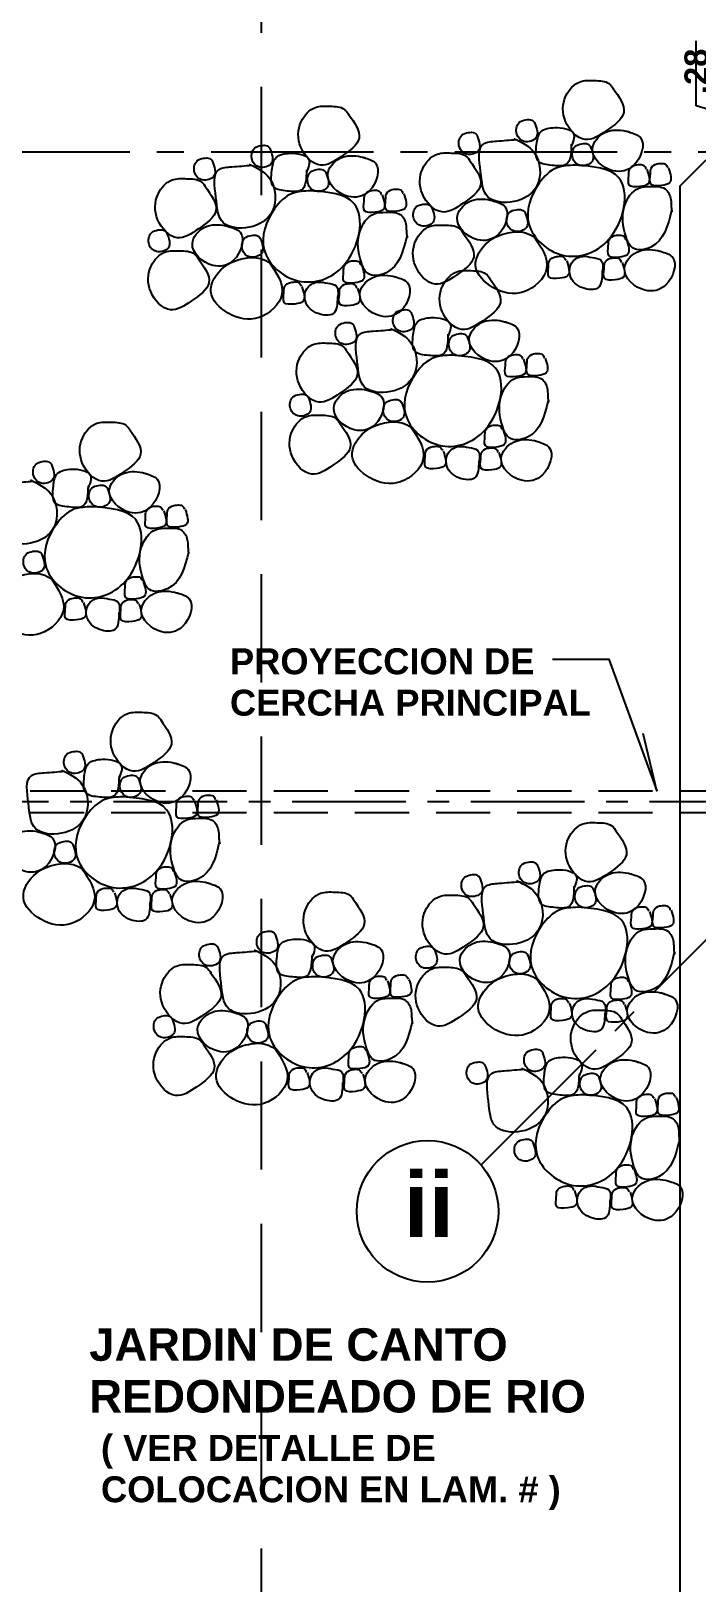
# Model space of a CAD drawing. Extents: x 504.5 to 598.6, y 648.3 to 688.4.
# Drawn here: x 512.47 to 515.55, y 667.48 to 674.64 of the extents above; entities that cross this region are included whole.
import ezdxf

# ---------------------------------------------------------------- set-up
doc = ezdxf.new("R2010")
doc.units = 0
doc.header["$MEASUREMENT"] = 0
doc.linetypes.add('CENTER2', pattern=[1.125, 0.75, -0.125, 0.125, -0.125])
doc.linetypes.add('HIDDEN', pattern=[0.375, 0.25, -0.125])
doc.layers.get('0').update_dxf_attribs({"linetype": 'CONTINUOUS'})
doc.layers.get('DEFPOINTS').update_dxf_attribs({"linetype": 'CONTINUOUS'})
for name, color, linetype in [('1', 6, 'CONTINUOUS'), ('2', 1, 'CONTINUOUS'), ('4', 3, 'CONTINUOUS'), ('EJES', 6, 'CENTER2'), ('PROYECCIONES', 6, 'HIDDEN'), ('texturas', 6, 'CONTINUOUS')]:
    doc.layers.add(name, color=color, linetype=linetype)
doc.styles.add('ALR4', font='sanssb__.ttf')
doc.dimstyles.new('1-50', dxfattribs={"dimscale": 0.6, "dimtxt": 0.18, "dimasz": 0.18, "dimexe": 0.18, "dimexo": 0.0625, "dimgap": 0.09, "dimtad": 1, "dimzin": 4, "dimdsep": 46, "dimtxsty": 'Standard', "dimblk1": 'ARCHTICK', "dimblk2": 'ARCHTICK', "dimsah": 1, "dimcen": 0.09, "dimdle": 0.18, "dimclrd": 6, "dimclre": 6, "dimclrt": 1, "dimadec": 0, "dimazin": 0, "dimtfac": 1, "dimtofl": 0, "dimtmove": 0, "dimatfit": 3, "dimldrblk": 'ARCHTICK', "dimfxl": 1, "dimtolj": 1, "dimtzin": 4, "dimarcsym": 0})

# ---------------------------------------------------------------- blocks, each defined once
blk = doc.blocks.new('_ARCHTICK')
at = {"color": 0, "linetype": 'ByBlock', "const_width": 0.15}
blk.add_lwpolyline([(-0.5, -0.5), (0.5, 0.5)], dxfattribs=at)
blk = doc.blocks.new('*D202')
at = {"color": 6, "linetype": 'ByBlock', "transparency": 16777216}
for p, q in [((515.5431, 674.298), (515.5431, 674.598)), ((516.6347, 674.3644), (515.6798, 674.3644)), ((515.7878, 673.9769), (515.7878, 674.3644)), ((515.7878, 674.2246), (515.5431, 674.298))]:
    blk.add_line(p, q, dxfattribs=at)
at = {"layer": 'DEFPOINTS', "color": 0, "linetype": 'ByBlock', "transparency": 16777216}
for p in [(515.7878, 674.3644), (516.6722, 674.3644), (516.7472, 674.0849)]:
    blk.add_point(p, dxfattribs=at)
at = {"color": 6, "linetype": 'ByBlock', "transparency": 16777216, "xscale": 0.108, "yscale": 0.108, "zscale": 0.108}
for p, rotation in [((515.7878, 674.3644), 90), ((515.7878, 674.0849), 270)]:
    blk.add_blockref('_ARCHTICK', p, dxfattribs=dict(at, rotation=rotation))
at = {"color": 1, "linetype": 'ByBlock', "transparency": 16777216, "insert": (515.5431, 674.352), "char_height": 0.108, "attachment_point": 4, "rotation": 90, "style": 'ALR4'}
blk.add_mtext('\\A1;.28', dxfattribs=at)

msp = doc.modelspace()

# ---------------------------------------------------------------- linework, layer by layer
at = {"layer": '1'}
for points in [[(514.7004, 674.1474), (514.7948, 674.0815), (514.8073, 673.9284), (514.7004, 673.8554), (514.5811, 673.8768), (514.5472, 673.9943), (514.5615, 674.1225), (514.6203, 674.1349), (514.7111, 674.1421)], [(514.0069, 674.059), (514.0622, 674.0323), (514.0319, 673.9042), (513.9357, 673.8792), (513.8413, 673.9807), (513.8983, 674.0555), (513.9945, 674.0626), (514.0159, 674.0573)], [(514.4973, 674.0441), (514.5472, 673.932), (514.467, 673.8483), (514.3691, 673.8074), (514.2782, 673.891), (514.28, 674.0085), (514.3459, 674.0744), (514.4118, 674.0797), (514.4795, 674.0655), (514.5009, 674.0406)], [(513.7613, 673.9052), (513.9631, 673.8458), (513.9156, 673.5612), (513.702, 673.49), (513.5477, 673.6323), (513.5952, 673.8221), (513.6783, 673.8933), (513.7613, 673.9052)], [(514.0925, 673.8864), (514.0978, 673.8187), (514.0604, 673.8062), (514.0105, 673.8134), (514.0087, 673.8579), (514.0123, 673.8864), (514.039, 673.9059), (514.0533, 673.9077), (514.0782, 673.9042), (514.0889, 673.8881)], [(514.1922, 673.8917), (514.1976, 673.824), (514.1602, 673.8116), (514.1103, 673.8187), (514.1085, 673.8632), (514.1121, 673.8917), (514.1388, 673.9113), (514.153, 673.9131), (514.178, 673.9095), (514.1887, 673.8935)], [(514.6042, 673.859), (514.6594, 673.8323), (514.6292, 673.7041), (514.533, 673.6792), (514.4385, 673.7807), (514.4956, 673.8554), (514.5918, 673.8626), (514.6131, 673.8572)], [(514.2065, 673.6959), (514.1103, 673.5267), (514.0265, 673.5232), (513.9963, 673.5748), (513.9891, 673.7154), (514.055, 673.7991), (514.1103, 673.8062), (514.1762, 673.7956), (514.2029, 673.7457), (514.2047, 673.7119), (514.2083, 673.6887)], [(514.321, 673.8287), (514.3281, 673.7611), (514.2729, 673.7433), (514.239, 673.7753), (514.2497, 673.8305), (514.28, 673.843), (514.3085, 673.8412), (514.3227, 673.8287)], [(514.7521, 673.8038), (514.7592, 673.7362), (514.704, 673.7183), (514.6701, 673.7504), (514.6808, 673.8056), (514.7111, 673.818), (514.7396, 673.8163), (514.7539, 673.8038)], [(514.4653, 673.7112), (514.5151, 673.5991), (514.435, 673.5154), (514.337, 673.4744), (514.2461, 673.5581), (514.2479, 673.6756), (514.3138, 673.7415), (514.3798, 673.7468), (514.4475, 673.7326), (514.4688, 673.7077)], [(514.7931, 673.6952), (514.8518, 673.5457), (514.7467, 673.4388), (514.6042, 673.4584), (514.5241, 673.5581), (514.5828, 673.6703), (514.6737, 673.7112), (514.7539, 673.7112), (514.8002, 673.6899)], [(513.998, 673.5606), (514.0034, 673.4929), (513.966, 673.4805), (513.9161, 673.4876), (513.9143, 673.5321), (513.9179, 673.5606), (513.9446, 673.5801), (513.9588, 673.5819), (513.9838, 673.5784), (513.9945, 673.5623)], [(514.1548, 673.5072), (514.21, 673.4805), (514.1798, 673.3523), (514.0836, 673.3273), (513.9891, 673.4288), (514.0461, 673.5036), (514.1423, 673.5107), (514.1637, 673.5054)], [(514.5885, 673.5011), (514.6384, 673.3889), (514.5582, 673.3052), (514.4603, 673.2643), (514.3694, 673.348), (514.3712, 673.4655), (514.4371, 673.5313), (514.503, 673.5367), (514.5707, 673.5224), (514.5921, 673.4975)], [(513.8858, 673.4164), (513.8662, 673.338), (513.7967, 673.338), (513.7379, 673.395), (513.7486, 673.4591), (513.7967, 673.484), (513.8413, 673.4787), (513.8805, 673.4662), (513.8876, 673.4164)], [(513.9784, 673.4555), (513.9838, 673.3879), (513.9464, 673.3754), (513.8965, 673.3825), (513.8947, 673.427), (513.8983, 673.4555), (513.925, 673.4751), (513.9393, 673.4769), (513.9642, 673.4733), (513.9749, 673.4573)], [(514.2269, 673.3408), (514.234, 673.2732), (514.1788, 673.2554), (514.1449, 673.2874), (514.1556, 673.3426), (514.1859, 673.3551), (514.2144, 673.3533), (514.2287, 673.3408)], [(513.9614, 673.2821), (513.9686, 673.2144), (513.9133, 673.1966), (513.8795, 673.2287), (513.8902, 673.2839), (513.9205, 673.2963), (513.949, 673.2946), (513.9632, 673.2821)], [(514.3961, 673.2429), (514.3712, 673.1486), (514.307, 673.145), (514.2447, 673.1628), (514.2358, 673.2411), (514.2554, 673.2999), (514.3195, 673.3195), (514.3712, 673.3141), (514.4068, 673.291), (514.4086, 673.2714), (514.3961, 673.234)], [(514.6598, 673.2999), (514.715, 673.2732), (514.6847, 673.145), (514.5885, 673.1201), (514.4941, 673.2216), (514.5511, 673.2963), (514.6473, 673.3035), (514.6687, 673.2981)], [(513.9276, 673.1664), (513.9775, 673.0542), (513.8973, 672.9705), (513.7993, 672.9296), (513.7085, 673.0133), (513.7103, 673.1308), (513.7762, 673.1966), (513.8421, 673.202), (513.9098, 673.1877), (513.9312, 673.1628)], [(514.1307, 673.2696), (514.2251, 673.2038), (514.2376, 673.0507), (514.1307, 672.9777), (514.0113, 672.999), (513.9775, 673.1165), (513.9917, 673.2447), (514.0505, 673.2572), (514.1414, 673.2643)], [(514.4852, 673.2305), (514.4923, 673.1628), (514.4371, 673.145), (514.4032, 673.1771), (514.4139, 673.2322), (514.4442, 673.2447), (514.4727, 673.2429), (514.487, 673.2305)], [(514.4142, 673.146), (514.616, 673.0867), (514.5685, 672.802), (514.3548, 672.7308), (514.2005, 672.8732), (514.248, 673.063), (514.3311, 673.1341), (514.4142, 673.146)], [(514.7453, 673.1272), (514.7506, 673.0596), (514.7132, 673.0471), (514.6633, 673.0542), (514.6616, 673.0987), (514.6651, 673.1272), (514.6918, 673.1468), (514.7061, 673.1486), (514.731, 673.145), (514.7417, 673.129)], [(514.8593, 672.9367), (514.7631, 672.7676), (514.6794, 672.764), (514.6491, 672.8157), (514.642, 672.9563), (514.7079, 673.04), (514.7631, 673.0471), (514.829, 673.0364), (514.8557, 672.9866), (514.8575, 672.9527), (514.8611, 672.9296)], [(512.6117, 671.23), (512.7061, 671.1641), (512.7186, 671.011), (512.6117, 670.938), (512.4924, 670.9594), (512.4585, 671.0769), (512.4728, 671.2051), (512.5316, 671.2175), (512.6224, 671.2246)], [(512.8952, 671.1063), (513.097, 671.047), (513.0495, 670.7624), (512.8359, 670.6912), (512.6816, 670.8335), (512.729, 671.0233), (512.8121, 671.0945), (512.8952, 671.1063)], [(513.3404, 670.8971), (513.2442, 670.7279), (513.1604, 670.7244), (513.1301, 670.776), (513.123, 670.9166), (513.1889, 671.0003), (513.2442, 671.0074), (513.3101, 670.9968), (513.3368, 670.9469), (513.3386, 670.9131), (513.3421, 670.8899)], [(512.5155, 670.9416), (512.5708, 670.9149), (512.5405, 670.7867), (512.4443, 670.7618), (512.3498, 670.8632), (512.4069, 670.938), (512.5031, 670.9451), (512.5244, 670.9398)], [(512.6634, 670.8864), (512.6705, 670.8187), (512.6153, 670.8009), (512.5814, 670.833), (512.5921, 670.8882), (512.6224, 670.9006), (512.6509, 670.8988), (512.6652, 670.8864)], [(512.7044, 670.7778), (512.7632, 670.6282), (512.658, 670.5214), (512.5155, 670.541), (512.4354, 670.6407), (512.4941, 670.7529), (512.585, 670.7938), (512.6652, 670.7938), (512.7115, 670.7724)], [(513.1319, 670.7618), (513.1373, 670.6941), (513.0999, 670.6816), (513.05, 670.6888), (513.0482, 670.7333), (513.0518, 670.7618), (513.0785, 670.7813), (513.0927, 670.7831), (513.1177, 670.7796), (513.1284, 670.7635)], [(514.9781, 670.6932), (514.9531, 670.5989), (514.889, 670.5953), (514.8267, 670.6131), (514.8178, 670.6914), (514.8374, 670.7502), (514.9015, 670.7698), (514.9531, 670.7644), (514.9888, 670.7413), (514.9906, 670.7217), (514.9781, 670.6843)], [(513.2887, 670.7084), (513.3439, 670.6816), (513.3136, 670.5535), (513.2174, 670.5285), (513.123, 670.63), (513.18, 670.7048), (513.2762, 670.7119), (513.2976, 670.7066)], [(514.7126, 670.7199), (514.8071, 670.6541), (514.8195, 670.5009), (514.7126, 670.428), (514.5933, 670.4493), (514.5594, 670.5668), (514.5737, 670.695), (514.6325, 670.7075), (514.7233, 670.7146)], [(512.8558, 670.6638), (512.8611, 670.5962), (512.8237, 670.5837), (512.7738, 670.5909), (512.7721, 670.6354), (512.7756, 670.6638), (512.8023, 670.6834), (512.8166, 670.6852), (512.8415, 670.6816), (512.8522, 670.6656)], [(513.0197, 670.6176), (513.0001, 670.5392), (512.9306, 670.5392), (512.8718, 670.5962), (512.8825, 670.6603), (512.9306, 670.6852), (512.9751, 670.6799), (513.0143, 670.6674), (513.0215, 670.6176)], [(513.1123, 670.6567), (513.1177, 670.5891), (513.0803, 670.5766), (513.0304, 670.5837), (513.0286, 670.6282), (513.0322, 670.6567), (513.0589, 670.6763), (513.0731, 670.6781), (513.0981, 670.6745), (513.1088, 670.6585)], [(513.9598, 670.6311), (514.0097, 670.5189), (513.9295, 670.4353), (513.8315, 670.3943), (513.7407, 670.478), (513.7424, 670.5955), (513.8084, 670.6614), (513.8743, 670.6667), (513.942, 670.6525), (513.9634, 670.6275)], [(514.5096, 670.6167), (514.5594, 670.5045), (514.4793, 670.4208), (514.3813, 670.3799), (514.2904, 670.4636), (514.2922, 670.5811), (514.3581, 670.6469), (514.4241, 670.6523), (514.4917, 670.638), (514.5131, 670.6131)], [(514.9961, 670.5963), (515.1979, 670.537), (515.1504, 670.2523), (514.9368, 670.1811), (514.7825, 670.3235), (514.83, 670.5133), (514.9131, 670.5844), (514.9961, 670.5963)], [(513.7674, 670.373), (513.7424, 670.2786), (513.6783, 670.275), (513.616, 670.2928), (513.6071, 670.3712), (513.6267, 670.4299), (513.6908, 670.4495), (513.7424, 670.4442), (513.7781, 670.421), (513.7799, 670.4014), (513.7674, 670.3641)], [(514.031, 670.4299), (514.0863, 670.4032), (514.056, 670.275), (513.9598, 670.2501), (513.8654, 670.3516), (513.9224, 670.4264), (514.0186, 670.4335), (514.04, 670.4281)], [(514.3332, 670.4013), (514.3403, 670.3336), (514.2851, 670.3158), (514.2512, 670.3478), (514.2619, 670.403), (514.2922, 670.4155), (514.3207, 670.4137), (514.335, 670.4013)], [(514.6165, 670.4315), (514.6717, 670.4048), (514.6414, 670.2766), (514.5452, 670.2517), (514.4508, 670.3532), (514.5078, 670.428), (514.604, 670.4351), (514.6254, 670.4297)], [(513.8565, 670.3605), (513.8636, 670.2928), (513.8084, 670.275), (513.7745, 670.3071), (513.7852, 670.3623), (513.8155, 670.3747), (513.844, 670.373), (513.8582, 670.3605)], [(514.7643, 670.3763), (514.7714, 670.3087), (514.7162, 670.2909), (514.6824, 670.3229), (514.6931, 670.3781), (514.7233, 670.3906), (514.7518, 670.3888), (514.7661, 670.3763)], [(513.7854, 670.276), (513.9872, 670.2167), (513.9397, 669.932), (513.7261, 669.8609), (513.5718, 670.0032), (513.6193, 670.193), (513.7024, 670.2642), (513.7854, 670.276)], [(514.1166, 670.2572), (514.1219, 670.1896), (514.0845, 670.1771), (514.0346, 670.1842), (514.0328, 670.2287), (514.0364, 670.2572), (514.0631, 670.2768), (514.0774, 670.2786), (514.1023, 670.275), (514.113, 670.259)], [(514.2163, 670.2626), (514.2217, 670.1949), (514.1843, 670.1825), (514.1344, 670.1896), (514.1326, 670.2341), (514.1362, 670.2626), (514.1629, 670.2822), (514.1771, 670.2839), (514.2021, 670.2804), (514.2128, 670.2644)], [(514.4775, 670.2838), (514.5274, 670.1716), (514.4472, 670.0879), (514.3492, 670.047), (514.2584, 670.1306), (514.2602, 670.2481), (514.3261, 670.314), (514.392, 670.3194), (514.4597, 670.3051), (514.4811, 670.2802)], [(514.8053, 670.2677), (514.8641, 670.1182), (514.759, 670.0114), (514.6165, 670.0309), (514.5363, 670.1306), (514.5951, 670.2428), (514.6859, 670.2838), (514.7661, 670.2838), (514.8124, 670.2624)], [(514.2306, 670.0667), (514.1344, 669.8976), (514.0506, 669.8941), (514.0204, 669.9457), (514.0132, 670.0863), (514.0791, 670.17), (514.1344, 670.1771), (514.2003, 670.1664), (514.227, 670.1166), (514.2288, 670.0828), (514.2324, 670.0596)], [(514.9567, 670.1538), (514.9621, 670.0861), (514.9246, 670.0737), (514.8748, 670.0808), (514.873, 670.1253), (514.8765, 670.1538), (514.9033, 670.1734), (514.9175, 670.1752), (514.9425, 670.1716), (514.9531, 670.1556)]]:
    msp.add_spline(points, degree=3, dxfattribs=at)
at = {"layer": '2'}
msp.add_lwpolyline([(514.8792, 671.7419), (515.1397, 671.7419), (515.3607, 671.1346), (515.2975, 671.3988)], dxfattribs=at)
msp.add_circle((514.3021, 669.1922), 0.3271, dxfattribs=at)
for points in [[(515.1583, 674.3788), (515.2081, 674.2667), (515.128, 674.183), (515.03, 674.1421), (514.9391, 674.2257), (514.9409, 674.3432), (515.0068, 674.4091), (515.0728, 674.4144), (515.1404, 674.4002), (515.1618, 674.3753)], [(513.9357, 674.2602), (513.9856, 674.1481), (513.9054, 674.0644), (513.8074, 674.0234), (513.7166, 674.1071), (513.7183, 674.2246), (513.7843, 674.2905), (513.8502, 674.2958), (513.9179, 674.2816), (513.9393, 674.2567)], [(514.7966, 674.2186), (514.8037, 674.151), (514.7485, 674.1332), (514.7147, 674.1652), (514.7254, 674.2204), (514.7556, 674.2329), (514.7842, 674.2311), (514.7984, 674.2186)], [(514.5312, 674.1599), (514.5383, 674.0922), (514.4831, 674.0744), (514.4492, 674.1065), (514.4599, 674.1616), (514.4902, 674.1741), (514.5187, 674.1723), (514.533, 674.1599)], [(514.9659, 674.1207), (514.9409, 674.0263), (514.8768, 674.0228), (514.8144, 674.0406), (514.8055, 674.1189), (514.8251, 674.1777), (514.8893, 674.1972), (514.9409, 674.1919), (514.9766, 674.1688), (514.9783, 674.1492), (514.9659, 674.1118)], [(515.2295, 674.1777), (515.2847, 674.151), (515.2545, 674.0228), (515.1583, 673.9979), (515.0638, 674.0993), (515.1208, 674.1741), (515.217, 674.1812), (515.2384, 674.1759)], [(513.5741, 674.1), (513.5812, 674.0323), (513.526, 674.0145), (513.4921, 674.0466), (513.5028, 674.1018), (513.5331, 674.1142), (513.5616, 674.1125), (513.5758, 674.1)], [(513.7433, 674.0021), (513.7183, 673.9077), (513.6542, 673.9042), (513.5919, 673.922), (513.583, 674.0003), (513.6026, 674.059), (513.6667, 674.0786), (513.7183, 674.0733), (513.754, 674.0501), (513.7558, 674.0306), (513.7433, 673.9932)], [(515.0549, 674.1082), (515.0621, 674.0406), (515.0068, 674.0228), (514.973, 674.0548), (514.9837, 674.11), (515.014, 674.1225), (515.0425, 674.1207), (515.0567, 674.1082)], [(513.3086, 674.0412), (513.3157, 673.9736), (513.2605, 673.9558), (513.2267, 673.9878), (513.2374, 674.043), (513.2676, 674.0555), (513.2961, 674.0537), (513.3104, 674.0412)], [(513.4779, 674.0288), (513.5723, 673.9629), (513.5847, 673.8098), (513.4779, 673.7368), (513.3585, 673.7582), (513.3246, 673.8757), (513.3389, 674.0039), (513.3977, 674.0163), (513.4885, 674.0234)], [(513.8324, 673.9896), (513.8395, 673.922), (513.7843, 673.9042), (513.7504, 673.9362), (513.7611, 673.9914), (513.7914, 674.0039), (513.8199, 674.0021), (513.8341, 673.9896)], [(514.9839, 674.0238), (515.1857, 673.9645), (515.1382, 673.6798), (514.9246, 673.6086), (514.7703, 673.751), (514.8177, 673.9407), (514.9008, 674.0119), (514.9839, 674.0238)], [(515.315, 674.005), (515.3204, 673.9373), (515.283, 673.9249), (515.2331, 673.932), (515.2313, 673.9765), (515.2349, 674.005), (515.2616, 674.0246), (515.2758, 674.0263), (515.3008, 674.0228), (515.3115, 674.0068)], [(515.4148, 674.0103), (515.4201, 673.9427), (515.3827, 673.9302), (515.3328, 673.9373), (515.3311, 673.9818), (515.3346, 674.0103), (515.3613, 674.0299), (515.3756, 674.0317), (515.4005, 674.0281), (515.4112, 674.0121)], [(513.2748, 673.9255), (513.3246, 673.8134), (513.2445, 673.7297), (513.1465, 673.6887), (513.0556, 673.7724), (513.0574, 673.8899), (513.1233, 673.9558), (513.1893, 673.9611), (513.2569, 673.9469), (513.2783, 673.922)], [(515.429, 673.8145), (515.3328, 673.6454), (515.2491, 673.6418), (515.2188, 673.6934), (515.2117, 673.8341), (515.2776, 673.9177), (515.3328, 673.9249), (515.3988, 673.9142), (515.4255, 673.8643), (515.4273, 673.8305), (515.4308, 673.8074)], [(513.0984, 673.7101), (513.1055, 673.6425), (513.0503, 673.6247), (513.0164, 673.6567), (513.0271, 673.7119), (513.0574, 673.7244), (513.0859, 673.7226), (513.1002, 673.7101)], [(513.3817, 673.7404), (513.4369, 673.7137), (513.4066, 673.5855), (513.3104, 673.5606), (513.216, 673.662), (513.273, 673.7368), (513.3692, 673.7439), (513.3906, 673.7386)], [(513.5295, 673.6852), (513.5366, 673.6175), (513.4814, 673.5997), (513.4476, 673.6318), (513.4583, 673.687), (513.4885, 673.6994), (513.517, 673.6976), (513.5313, 673.6852)], [(515.2206, 673.6792), (515.226, 673.6115), (515.1885, 673.5991), (515.1387, 673.6062), (515.1369, 673.6507), (515.1404, 673.6792), (515.1672, 673.6988), (515.1814, 673.7005), (515.2064, 673.697), (515.217, 673.681)], [(515.3774, 673.6258), (515.4326, 673.5991), (515.4023, 673.4709), (515.3061, 673.446), (515.2117, 673.5474), (515.2687, 673.6222), (515.3649, 673.6293), (515.3863, 673.624)], [(513.2427, 673.5926), (513.2926, 673.4805), (513.2124, 673.3968), (513.1144, 673.3558), (513.0236, 673.4395), (513.0254, 673.557), (513.0913, 673.6229), (513.1572, 673.6282), (513.2249, 673.614), (513.2463, 673.589)], [(513.5705, 673.5766), (513.6293, 673.427), (513.5242, 673.3202), (513.3817, 673.3398), (513.3015, 673.4395), (513.3603, 673.5517), (513.4511, 673.5926), (513.5313, 673.5926), (513.5776, 673.5712)], [(514.9445, 673.5813), (514.9498, 673.5136), (514.9124, 673.5012), (514.8625, 673.5083), (514.8608, 673.5528), (514.8643, 673.5813), (514.891, 673.6008), (514.9053, 673.6026), (514.9302, 673.5991), (514.9409, 673.583)], [(515.1084, 673.535), (515.0888, 673.4566), (515.0193, 673.4566), (514.9605, 673.5136), (514.9712, 673.5777), (515.0193, 673.6026), (515.0638, 673.5973), (515.103, 673.5848), (515.1102, 673.535)], [(515.201, 673.5741), (515.2064, 673.5065), (515.1689, 673.494), (515.1191, 673.5012), (515.1173, 673.5457), (515.1208, 673.5741), (515.1476, 673.5937), (515.1618, 673.5955), (515.1868, 673.5919), (515.1975, 673.5759)], [(513.7219, 673.4626), (513.7273, 673.395), (513.6898, 673.3825), (513.64, 673.3897), (513.6382, 673.4342), (513.6417, 673.4626), (513.6685, 673.4822), (513.6827, 673.484), (513.7077, 673.4805), (513.7183, 673.4644)], [(514.8451, 673.1325), (514.8504, 673.0649), (514.813, 673.0524), (514.7631, 673.0596), (514.7613, 673.1041), (514.7649, 673.1325), (514.7916, 673.1521), (514.8059, 673.1539), (514.8308, 673.1504), (514.8415, 673.1343)], [(514.0345, 672.9812), (514.0897, 672.9545), (514.0594, 672.8263), (513.9632, 672.8014), (513.8688, 672.9029), (513.9258, 672.9777), (514.022, 672.9848), (514.0434, 672.9794)], [(513.7512, 672.951), (513.7584, 672.8833), (513.7031, 672.8655), (513.6693, 672.8976), (513.68, 672.9527), (513.7103, 672.9652), (513.7388, 672.9634), (513.753, 672.951)], [(514.1823, 672.926), (514.1895, 672.8584), (514.1342, 672.8406), (514.1004, 672.8726), (514.1111, 672.9278), (514.1414, 672.9403), (514.1699, 672.9385), (514.1841, 672.926)], [(513.8955, 672.8335), (513.9454, 672.7213), (513.8652, 672.6376), (513.7673, 672.5967), (513.6764, 672.6804), (513.6782, 672.7979), (513.7441, 672.8637), (513.81, 672.8691), (513.8777, 672.8548), (513.8991, 672.8299)], [(512.9268, 672.8012), (512.9767, 672.6891), (512.8965, 672.6054), (512.7985, 672.5644), (512.7077, 672.6481), (512.7094, 672.7656), (512.7753, 672.8315), (512.8413, 672.8368), (512.909, 672.8226), (512.9303, 672.7977)], [(514.2233, 672.8174), (514.2821, 672.6679), (514.177, 672.5611), (514.0345, 672.5807), (513.9543, 672.6804), (514.0131, 672.7925), (514.104, 672.8335), (514.1841, 672.8335), (514.2304, 672.8121)], [(514.6509, 672.8014), (514.6562, 672.7338), (514.6188, 672.7213), (514.5689, 672.7284), (514.5671, 672.7729), (514.5707, 672.8014), (514.5974, 672.821), (514.6117, 672.8228), (514.6366, 672.8192), (514.6473, 672.8032)], [(514.3747, 672.7035), (514.3801, 672.6358), (514.3427, 672.6234), (514.2928, 672.6305), (514.291, 672.675), (514.2946, 672.7035), (514.3213, 672.7231), (514.3355, 672.7249), (514.3605, 672.7213), (514.3712, 672.7053)], [(514.5386, 672.6572), (514.519, 672.5789), (514.4496, 672.5789), (514.3908, 672.6358), (514.4015, 672.6999), (514.4496, 672.7249), (514.4941, 672.7195), (514.5333, 672.7071), (514.5404, 672.6572)], [(514.6313, 672.6964), (514.6366, 672.6287), (514.5992, 672.6163), (514.5493, 672.6234), (514.5475, 672.6679), (514.5511, 672.6964), (514.5778, 672.716), (514.5921, 672.7177), (514.617, 672.7142), (514.6277, 672.6982)], [(514.8076, 672.748), (514.8629, 672.7213), (514.8326, 672.5931), (514.7364, 672.5682), (514.642, 672.6697), (514.699, 672.7444), (514.7952, 672.7516), (514.8165, 672.7462)], [(512.5651, 672.641), (512.5723, 672.5734), (512.517, 672.5555), (512.4832, 672.5876), (512.4939, 672.6428), (512.5242, 672.6552), (512.5527, 672.6535), (512.5669, 672.641)], [(512.4689, 672.5698), (512.5634, 672.5039), (512.5758, 672.3508), (512.4689, 672.2778), (512.3496, 672.2992), (512.3157, 672.4167), (512.33, 672.5449), (512.3888, 672.5573), (512.4796, 672.5644)], [(512.7344, 672.5431), (512.7094, 672.4487), (512.6453, 672.4452), (512.5829, 672.463), (512.574, 672.5413), (512.5936, 672.6001), (512.6578, 672.6196), (512.7094, 672.6143), (512.7451, 672.5912), (512.7468, 672.5716), (512.7344, 672.5342)], [(512.998, 672.6001), (513.0533, 672.5734), (513.023, 672.4452), (512.9268, 672.4202), (512.8324, 672.5217), (512.8894, 672.5965), (512.9856, 672.6036), (513.0069, 672.5983)], [(512.8234, 672.5306), (512.8306, 672.463), (512.7753, 672.4452), (512.7415, 672.4772), (512.7522, 672.5324), (512.7825, 672.5449), (512.811, 672.5431), (512.8252, 672.5306)], [(512.7524, 672.4462), (512.9542, 672.3869), (512.9067, 672.1022), (512.6931, 672.031), (512.5388, 672.1733), (512.5863, 672.3631), (512.6693, 672.4343), (512.7524, 672.4462)], [(513.0835, 672.4274), (513.0889, 672.3597), (513.0515, 672.3473), (513.0016, 672.3544), (512.9998, 672.3989), (513.0034, 672.4274), (513.0301, 672.4469), (513.0444, 672.4487), (513.0693, 672.4452), (513.08, 672.4291)], [(513.1833, 672.4327), (513.1886, 672.3651), (513.1512, 672.3526), (513.1014, 672.3597), (513.0996, 672.4042), (513.1031, 672.4327), (513.1299, 672.4523), (513.1441, 672.4541), (513.1691, 672.4505), (513.1797, 672.4345)], [(513.1976, 672.2369), (513.1014, 672.0677), (513.0176, 672.0642), (512.9873, 672.1158), (512.9802, 672.2565), (513.0461, 672.3401), (513.1014, 672.3473), (513.1673, 672.3366), (513.194, 672.2867), (513.1958, 672.2529), (513.1993, 672.2298)], [(512.5206, 672.2262), (512.5277, 672.1585), (512.4725, 672.1407), (512.4386, 672.1728), (512.4493, 672.228), (512.4796, 672.2404), (512.5081, 672.2387), (512.5224, 672.2262)], [(512.5616, 672.1176), (512.6204, 671.9681), (512.5153, 671.8612), (512.3727, 671.8808), (512.2926, 671.9805), (512.3514, 672.0927), (512.4422, 672.1336), (512.5224, 672.1336), (512.5687, 672.1123)], [(512.9891, 672.1016), (512.9945, 672.0339), (512.9571, 672.0215), (512.9072, 672.0286), (512.9054, 672.0731), (512.909, 672.1016), (512.9357, 672.1212), (512.9499, 672.1229), (512.9749, 672.1194), (512.9856, 672.1034)], [(513.1459, 672.0482), (513.2011, 672.0215), (513.1708, 671.8933), (513.0746, 671.8684), (512.9802, 671.9698), (513.0372, 672.0446), (513.1334, 672.0517), (513.1548, 672.0464)], [(512.713, 672.0037), (512.7183, 671.936), (512.6809, 671.9235), (512.631, 671.9307), (512.6293, 671.9752), (512.6328, 672.0037), (512.6596, 672.0232), (512.6738, 672.025), (512.6987, 672.0215), (512.7094, 672.0054)], [(512.8769, 671.9574), (512.8573, 671.879), (512.7878, 671.879), (512.729, 671.936), (512.7397, 672.0001), (512.7878, 672.025), (512.8324, 672.0197), (512.8715, 672.0072), (512.8787, 671.9574)], [(512.9695, 671.9965), (512.9749, 671.9289), (512.9375, 671.9164), (512.8876, 671.9235), (512.8858, 671.9681), (512.8894, 671.9965), (512.9161, 672.0161), (512.9303, 672.0179), (512.9553, 672.0143), (512.966, 671.9983)], [(513.0696, 671.4614), (513.1194, 671.3493), (513.0393, 671.2656), (512.9413, 671.2246), (512.8504, 671.3083), (512.8522, 671.4258), (512.9181, 671.4917), (512.9841, 671.497), (513.0518, 671.4828), (513.0731, 671.4579)], [(512.7079, 671.3012), (512.7151, 671.2335), (512.6598, 671.2157), (512.626, 671.2478), (512.6367, 671.303), (512.667, 671.3154), (512.6955, 671.3137), (512.7097, 671.3012)], [(512.8772, 671.2033), (512.8522, 671.1089), (512.7881, 671.1054), (512.7257, 671.1232), (512.7168, 671.2015), (512.7364, 671.2602), (512.8006, 671.2798), (512.8522, 671.2745), (512.8879, 671.2513), (512.8896, 671.2318), (512.8772, 671.1944)], [(513.1408, 671.2602), (513.1961, 671.2335), (513.1658, 671.1054), (513.0696, 671.0804), (512.9751, 671.1819), (513.0322, 671.2567), (513.1284, 671.2638), (513.1497, 671.2585)], [(512.9662, 671.1908), (512.9734, 671.1232), (512.9181, 671.1054), (512.8843, 671.1374), (512.895, 671.1926), (512.9253, 671.2051), (512.9538, 671.2033), (512.968, 671.1908)], [(513.2263, 671.0876), (513.2317, 671.0199), (513.1943, 671.0074), (513.1444, 671.0146), (513.1426, 671.0591), (513.1462, 671.0876), (513.1729, 671.1071), (513.1871, 671.1089), (513.2121, 671.1054), (513.2228, 671.0893)], [(513.3261, 671.0929), (513.3314, 671.0252), (513.294, 671.0128), (513.2442, 671.0199), (513.2424, 671.0644), (513.2459, 671.0929), (513.2727, 671.1125), (513.2869, 671.1143), (513.3118, 671.1107), (513.3225, 671.0947)], [(515.1705, 670.9514), (515.2204, 670.8392), (515.1402, 670.7555), (515.0422, 670.7146), (514.9514, 670.7983), (514.9531, 670.9158), (515.0191, 670.9816), (515.085, 670.987), (515.1527, 670.9727), (515.1741, 670.9478)], [(514.8089, 670.7911), (514.816, 670.7235), (514.7608, 670.7057), (514.7269, 670.7377), (514.7376, 670.7929), (514.7679, 670.8054), (514.7964, 670.8036), (514.8106, 670.7911)], [(514.5434, 670.7324), (514.5505, 670.6647), (514.4953, 670.6469), (514.4615, 670.679), (514.4722, 670.7342), (514.5024, 670.7466), (514.5309, 670.7448), (514.5452, 670.7324)], [(515.0672, 670.6808), (515.0743, 670.6131), (515.0191, 670.5953), (514.9852, 670.6273), (514.9959, 670.6825), (515.0262, 670.695), (515.0547, 670.6932), (515.0689, 670.6808)], [(515.2417, 670.7502), (515.297, 670.7235), (515.2667, 670.5953), (515.1705, 670.5704), (515.0761, 670.6719), (515.1331, 670.7466), (515.2293, 670.7537), (515.2507, 670.7484)], [(515.3273, 670.5775), (515.3326, 670.5098), (515.2952, 670.4974), (515.2453, 670.5045), (515.2435, 670.549), (515.2471, 670.5775), (515.2738, 670.5971), (515.2881, 670.5989), (515.313, 670.5953), (515.3237, 670.5793)], [(515.427, 670.5828), (515.4324, 670.5152), (515.395, 670.5027), (515.3451, 670.5098), (515.3433, 670.5544), (515.3469, 670.5828), (515.3736, 670.6024), (515.3878, 670.6042), (515.4128, 670.6006), (515.4235, 670.5846)], [(513.5981, 670.4709), (513.6053, 670.4032), (513.55, 670.3854), (513.5162, 670.4175), (513.5269, 670.4726), (513.5572, 670.4851), (513.5857, 670.4833), (513.5999, 670.4709)], [(515.4413, 670.387), (515.3451, 670.2179), (515.2613, 670.2143), (515.2311, 670.2659), (515.2239, 670.4066), (515.2898, 670.4903), (515.3451, 670.4974), (515.411, 670.4867), (515.4377, 670.4369), (515.4395, 670.403), (515.4431, 670.3799)], [(513.3327, 670.4121), (513.3398, 670.3445), (513.2846, 670.3267), (513.2508, 670.3587), (513.2614, 670.4139), (513.2917, 670.4264), (513.3202, 670.4246), (513.3345, 670.4121)], [(513.5019, 670.3997), (513.5964, 670.3338), (513.6088, 670.1807), (513.5019, 670.1077), (513.3826, 670.1291), (513.3487, 670.2466), (513.363, 670.3747), (513.4218, 670.3872), (513.5126, 670.3943)], [(513.2989, 670.2964), (513.3487, 670.1842), (513.2686, 670.1006), (513.1706, 670.0596), (513.0797, 670.1433), (513.0815, 670.2608), (513.1474, 670.3267), (513.2133, 670.332), (513.281, 670.3178), (513.3024, 670.2928)], [(515.2328, 670.2517), (515.2382, 670.1841), (515.2008, 670.1716), (515.1509, 670.1787), (515.1491, 670.2232), (515.1527, 670.2517), (515.1794, 670.2713), (515.1936, 670.2731), (515.2186, 670.2695), (515.2293, 670.2535)], [(515.3896, 670.1983), (515.4448, 670.1716), (515.4146, 670.0434), (515.3184, 670.0185), (515.2239, 670.12), (515.2809, 670.1947), (515.3771, 670.2019), (515.3985, 670.1965)], [(513.4057, 670.1112), (513.461, 670.0845), (513.4307, 669.9564), (513.3345, 669.9314), (513.2401, 670.0329), (513.2971, 670.1077), (513.3933, 670.1148), (513.4147, 670.1095)], [(515.1942, 670.0855), (515.2441, 669.9733), (515.1639, 669.8896), (515.066, 669.8487), (514.9751, 669.9324), (514.9769, 670.0498), (515.0428, 670.1157), (515.1087, 670.1211), (515.1764, 670.1068), (515.1978, 670.0819)], [(515.1206, 670.1075), (515.101, 670.0292), (515.0315, 670.0292), (514.9727, 670.0861), (514.9834, 670.1502), (515.0315, 670.1752), (515.0761, 670.1698), (515.1153, 670.1574), (515.1224, 670.1075)], [(515.2132, 670.1467), (515.2186, 670.079), (515.1812, 670.0666), (515.1313, 670.0737), (515.1295, 670.1182), (515.1331, 670.1467), (515.1598, 670.1663), (515.1741, 670.168), (515.199, 670.1645), (515.2097, 670.1484)], [(513.1225, 670.081), (513.1296, 670.0133), (513.0744, 669.9955), (513.0405, 670.0276), (513.0512, 670.0828), (513.0815, 670.0952), (513.11, 670.0934), (513.1243, 670.081)], [(513.5536, 670.0561), (513.5607, 669.9884), (513.5055, 669.9706), (513.4717, 670.0027), (513.4824, 670.0578), (513.5126, 670.0703), (513.5411, 670.0685), (513.5554, 670.0561)], [(513.2668, 669.9635), (513.3167, 669.8513), (513.2365, 669.7677), (513.1385, 669.7267), (513.0477, 669.8104), (513.0495, 669.9279), (513.1154, 669.9937), (513.1813, 669.9991), (513.249, 669.9848), (513.2704, 669.9599)], [(513.5946, 669.9475), (513.6534, 669.7979), (513.5483, 669.6911), (513.4057, 669.7107), (513.3256, 669.8104), (513.3844, 669.9225), (513.4752, 669.9635), (513.5554, 669.9635), (513.6017, 669.9421)], [(514.0221, 669.9314), (514.0275, 669.8638), (513.9901, 669.8513), (513.9402, 669.8584), (513.9384, 669.903), (513.942, 669.9314), (513.9687, 669.951), (513.9829, 669.9528), (514.0079, 669.9492), (514.0186, 669.9332)], [(514.8326, 669.9252), (514.8397, 669.8576), (514.7845, 669.8398), (514.7506, 669.8718), (514.7613, 669.927), (514.7916, 669.9395), (514.8201, 669.9377), (514.8344, 669.9252)], [(513.746, 669.8335), (513.7514, 669.7659), (513.7139, 669.7534), (513.6641, 669.7605), (513.6623, 669.805), (513.6658, 669.8335), (513.6926, 669.8531), (513.7068, 669.8549), (513.7318, 669.8513), (513.7424, 669.8353)], [(513.9099, 669.7872), (513.8903, 669.7089), (513.8208, 669.7089), (513.762, 669.7659), (513.7727, 669.83), (513.8208, 669.8549), (513.8654, 669.8495), (513.9046, 669.8371), (513.9117, 669.7872)], [(514.0025, 669.8264), (514.0079, 669.7588), (513.9705, 669.7463), (513.9206, 669.7534), (513.9188, 669.7979), (513.9224, 669.8264), (513.9491, 669.846), (513.9634, 669.8478), (513.9883, 669.8442), (513.999, 669.8282)], [(514.1789, 669.878), (514.2341, 669.8513), (514.2039, 669.7231), (514.1077, 669.6982), (514.0132, 669.7997), (514.0702, 669.8745), (514.1664, 669.8816), (514.1878, 669.8763)], [(514.5671, 669.8665), (514.5743, 669.7988), (514.519, 669.781), (514.4852, 669.8131), (514.4959, 669.8683), (514.5262, 669.8807), (514.5547, 669.8789), (514.5689, 669.8665)], [(514.7364, 669.854), (514.8308, 669.7881), (514.8433, 669.635), (514.7364, 669.562), (514.617, 669.5834), (514.5832, 669.7009), (514.5974, 669.8291), (514.6562, 669.8416), (514.7471, 669.8487)], [(515.0018, 669.8273), (514.9769, 669.733), (514.9128, 669.7294), (514.8504, 669.7472), (514.8415, 669.8255), (514.8611, 669.8843), (514.9252, 669.9039), (514.9769, 669.8985), (515.0125, 669.8754), (515.0143, 669.8558), (515.0018, 669.8184)], [(515.2655, 669.8843), (515.3207, 669.8576), (515.2904, 669.7294), (515.1942, 669.7045), (515.0998, 669.8059), (515.1568, 669.8807), (515.253, 669.8878), (515.2744, 669.8825)], [(515.0909, 669.8149), (515.098, 669.7472), (515.0428, 669.7294), (515.009, 669.7614), (515.0196, 669.8166), (515.0499, 669.8291), (515.0784, 669.8273), (515.0927, 669.8149)], [(515.0199, 669.7304), (515.2217, 669.6711), (515.1742, 669.3864), (514.9605, 669.3152), (514.8062, 669.4576), (514.8537, 669.6474), (514.9368, 669.7185), (515.0199, 669.7304)], [(515.351, 669.7116), (515.3563, 669.6439), (515.3189, 669.6315), (515.2691, 669.6386), (515.2673, 669.6831), (515.2708, 669.7116), (515.2976, 669.7312), (515.3118, 669.733), (515.3367, 669.7294), (515.3474, 669.7134)], [(515.4508, 669.7169), (515.4561, 669.6493), (515.4187, 669.6368), (515.3688, 669.6439), (515.367, 669.6885), (515.3706, 669.7169), (515.3973, 669.7365), (515.4116, 669.7383), (515.4365, 669.7347), (515.4472, 669.7187)], [(515.465, 669.5211), (515.3688, 669.352), (515.2851, 669.3484), (515.2548, 669.4), (515.2477, 669.5407), (515.3136, 669.6244), (515.3688, 669.6315), (515.4347, 669.6208), (515.4615, 669.571), (515.4632, 669.5371), (515.4668, 669.514)], [(514.7881, 669.5104), (514.7952, 669.4428), (514.74, 669.425), (514.7061, 669.457), (514.7168, 669.5122), (514.7471, 669.5247), (514.7756, 669.5229), (514.7898, 669.5104)], [(515.2566, 669.3858), (515.2619, 669.3181), (515.2245, 669.3057), (515.1746, 669.3128), (515.1729, 669.3573), (515.1764, 669.3858), (515.2031, 669.4054), (515.2174, 669.4072), (515.2423, 669.4036), (515.253, 669.3876)], [(515.4134, 669.3324), (515.4686, 669.3057), (515.4383, 669.1775), (515.3421, 669.1526), (515.2477, 669.2541), (515.3047, 669.3288), (515.4009, 669.336), (515.4223, 669.3306)], [(514.9805, 669.2879), (514.9858, 669.2202), (514.9484, 669.2078), (514.8985, 669.2149), (514.8967, 669.2594), (514.9003, 669.2879), (514.927, 669.3075), (514.9413, 669.3092), (514.9662, 669.3057), (514.9769, 669.2897)], [(515.1443, 669.2416), (515.1248, 669.1633), (515.0553, 669.1633), (514.9965, 669.2202), (515.0072, 669.2843), (515.0553, 669.3092), (515.0998, 669.3039), (515.139, 669.2914), (515.1461, 669.2416)], [(515.237, 669.2808), (515.2423, 669.2131), (515.2049, 669.2007), (515.155, 669.2078), (515.1533, 669.2523), (515.1568, 669.2808), (515.1835, 669.3003), (515.1978, 669.3021), (515.2227, 669.2986), (515.2334, 669.2825)]]:
    msp.add_spline(points, degree=3, dxfattribs=at)
at = {"layer": 'EJES'}
for p, q in [((514.5498, 669.4073), (526.8246, 681.6821)), ((505.4273, 674.0849), (544.8842, 674.0849))]:
    msp.add_line(p, q, dxfattribs=at)
at = {"layer": 'EJES', "ltscale": 0.7}
msp.add_line((505.4273, 671.0849), (544.8842, 671.0849), dxfattribs=at)
at = {"layer": 'PROYECCIONES', "color": 3, "ltscale": 2}
msp.add_line((513.5342, 678.8849), (513.5342, 657.2641), dxfattribs=at)
at = {"layer": 'PROYECCIONES'}
for p, q in [((512.0915, 671.1349), (516.1665, 671.1349)), ((512.0915, 671.0349), (516.1665, 671.0349))]:
    msp.add_line(p, q, dxfattribs=at)
at = {"layer": 'texturas', "color": 1}
for q in [(515.9722, 674.4317), (515.4665, 661.7387)]:
    msp.add_line((515.4665, 673.926), q, dxfattribs=at)

# ---------------------------------------------------------------- texts
at = {"layer": '2', "style": 'ALR4'}
for s, height, p in [('PROYECCION DE', 0.12, (513.3894, 671.6724)), ('CERCHA PRINCIPAL', 0.12, (513.3894, 671.4813)), ('ii', 0.3, (514.1915, 669.0739)), ('( VER DETALLE DE', 0.12, (512.7938, 668.0399)), ('COLOCACION EN LAM. # )', 0.12, (512.7938, 667.8487))]:
    msp.add_text(s, height=height, dxfattribs=at).set_placement(p)
at = {"layer": '4', "style": 'ALR4'}
for s, p in [('JARDIN DE CANTO', (512.7398, 668.5021)), ('REDONDEADO DE RIO', (512.7398, 668.2632))]:
    msp.add_text(s, height=0.15, dxfattribs=at).set_placement(p)

# ---------------------------------------------------------------- dimensions: what is measured, and where the dimension line sits
at = {"layer": '2'}
dim = msp.add_linear_dim(base=(515.7878, 674.3644), p1=(516.7472, 674.0849), p2=(516.6722, 674.3644), angle=90, dimstyle='1-50', override={"dimtxsty": 'ALR4', "dimse1": 1, "dimtmove": 1}, dxfattribs=at)
dim.commit()
dim.dimension.update_dxf_attribs({"geometry": '*D202', "text_midpoint": (515.5431, 674.352)})

doc.saveas('drawing.dxf')
